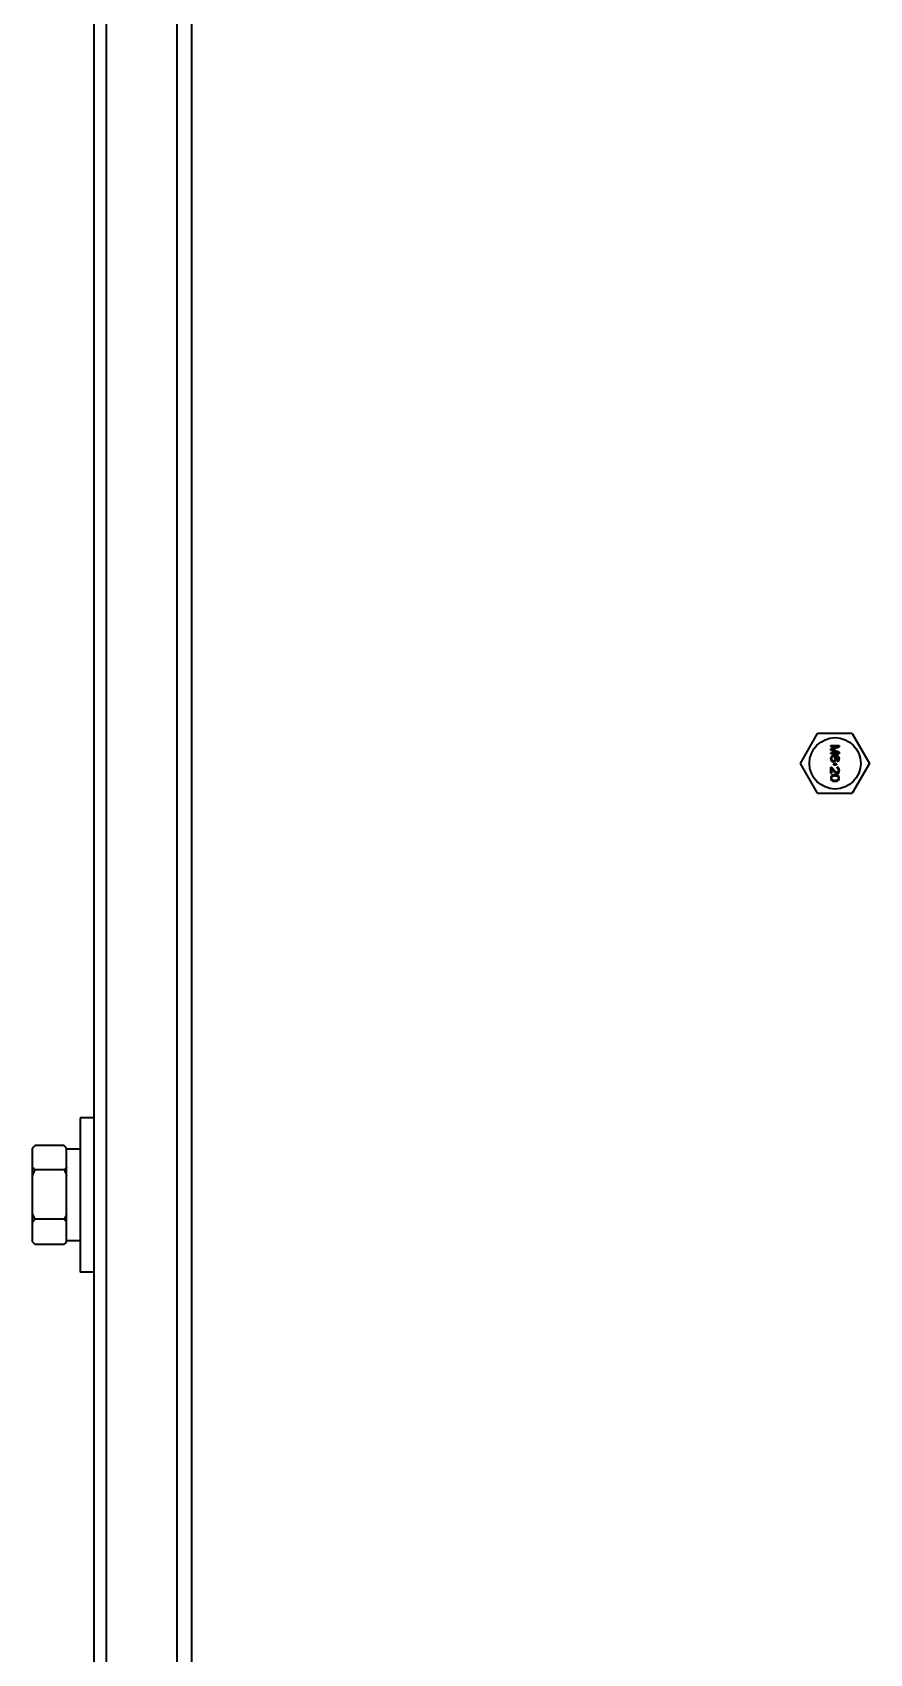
# Model space of a CAD drawing. Header units: millimetres. Extents: x 32496 to 166256, y 3504 to 23939.
# Drawn here: x 143000.6 to 143098.4, y 12424.7 to 12614.1 of the extents above; entities that cross this region are included whole.
import ezdxf

# ---------------------------------------------------------------- set-up
doc = ezdxf.new("R2010")
doc.units = ezdxf.units.MM
doc.layers.get('0').update_dxf_attribs({"lineweight": 35})

# ---------------------------------------------------------------- blocks, each defined once
blk = doc.blocks.new('8-1250')
at = {"linetype": 'Continuous'}
for p, q in [((-5578.83, -34566.29), (-5578.83, -32553.29)), ((-5577.13, -32553.29), (-5577.13, -34566.29)), ((-5587.13, -33570.79), (-5587.13, -34566.29)), ((-5588.53, -34425.64), (-5588.53, -34180.91)), ((-5506, -34377.85), (-5503.98, -34374.35)), ((-5499.93, -34374.35), (-5503.98, -34374.35)), ((-5502.45, -34375.87), (-5502.45, -34375.75)), ((-5502.45, -34375.75), (-5501.45, -34375.75)), ((-5501.67, -34375.87), (-5502.45, -34375.87)), ((-5501.67, -34375.87), (-5502.45, -34376.17)), ((-5502.35, -34376.25), (-5501.45, -34375.94)), ((-5501.45, -34375.75), (-5501.45, -34375.94)), ((-5499.93, -34374.35), (-5497.91, -34377.85)), ((-5503.98, -34381.35), (-5506, -34377.85)), ((-5502.45, -34376.33), (-5502.45, -34376.17)), ((-5502.45, -34376.33), (-5501.67, -34376.62)), ((-5502.45, -34376.75), (-5502.45, -34376.62)), ((-5502.45, -34376.62), (-5501.67, -34376.62)), ((-5501.45, -34376.75), (-5502.45, -34376.75)), ((-5502.43, -34377.14), (-5502.45, -34377.25)), ((-5502.45, -34377.35), (-5502.45, -34377.25)), ((-5502.45, -34377.35), (-5502.43, -34377.46)), ((-5502.37, -34377.04), (-5502.43, -34377.14)), ((-5502.43, -34377.46), (-5502.37, -34377.56)), ((-5502.28, -34376.98), (-5502.37, -34377.04)), ((-5502.37, -34377.56), (-5502.28, -34377.62)), ((-5501.45, -34376.56), (-5502.35, -34376.25)), ((-5502.35, -34377.23), (-5502.33, -34377.17)), ((-5502.35, -34377.23), (-5502.35, -34377.37)), ((-5502.33, -34377.44), (-5502.35, -34377.37)), ((-5502.33, -34377.17), (-5502.28, -34377.1)), ((-5502.28, -34377.5), (-5502.33, -34377.44)), ((-5502.18, -34376.94), (-5502.28, -34376.98)), ((-5502.28, -34377.1), (-5502.22, -34377.06)), ((-5502.22, -34377.54), (-5502.28, -34377.5)), ((-5502.28, -34377.62), (-5502.18, -34377.67)), ((-5502.22, -34377.06), (-5502.16, -34377.04)), ((-5502.16, -34377.56), (-5502.22, -34377.54)), ((-5502.03, -34376.92), (-5502.18, -34376.94)), ((-5502.07, -34377.67), (-5502.18, -34377.67)), ((-5502.09, -34377.04), (-5502.16, -34377.04)), ((-5502.16, -34377.56), (-5502.09, -34377.56)), ((-5502.09, -34377.04), (-5502.03, -34377.06)), ((-5502.03, -34377.54), (-5502.09, -34377.56)), ((-5502.07, -34377.83), (-5502.09, -34377.85)), ((-5502.09, -34377.85), (-5501.99, -34377.96)), ((-5502.07, -34377.67), (-5501.97, -34377.62)), ((-5501.94, -34377.96), (-5502.07, -34377.83)), ((-5502.03, -34376.92), (-5501.88, -34376.92)), ((-5502.03, -34377.06), (-5501.99, -34377.1)), ((-5501.99, -34377.5), (-5502.03, -34377.54)), ((-5501.99, -34377.1), (-5501.94, -34377.17)), ((-5501.94, -34377.44), (-5501.99, -34377.5)), ((-5501.97, -34377.62), (-5501.9, -34377.56)), ((-5501.94, -34377.17), (-5501.92, -34377.23)), ((-5501.92, -34377.37), (-5501.94, -34377.44)), ((-5501.82, -34377.83), (-5501.94, -34377.96)), ((-5501.84, -34377.14), (-5501.92, -34377.02)), ((-5501.88, -34377.02), (-5501.92, -34377.02)), ((-5501.92, -34377.37), (-5501.92, -34377.23)), ((-5501.9, -34377.56), (-5501.84, -34377.46)), ((-5501.9, -34377.96), (-5501.8, -34377.85)), ((-5501.73, -34376.94), (-5501.88, -34376.92)), ((-5501.88, -34377.02), (-5501.75, -34377.04)), ((-5501.82, -34377.25), (-5501.84, -34377.14)), ((-5501.84, -34377.46), (-5501.82, -34377.35)), ((-5501.82, -34377.25), (-5501.82, -34377.35)), ((-5501.8, -34377.85), (-5501.82, -34377.83)), ((-5501.75, -34377.04), (-5501.69, -34377.06)), ((-5501.62, -34376.98), (-5501.73, -34376.94)), ((-5501.69, -34377.06), (-5501.62, -34377.1)), ((-5501.62, -34377.48), (-5501.69, -34377.52)), ((-5501.69, -34377.62), (-5501.69, -34377.52)), ((-5501.69, -34377.62), (-5501.62, -34377.6)), ((-5501.54, -34377.04), (-5501.62, -34376.98)), ((-5501.62, -34377.1), (-5501.58, -34377.17)), ((-5501.58, -34377.42), (-5501.62, -34377.48)), ((-5501.62, -34377.6), (-5501.54, -34377.54)), ((-5501.58, -34377.17), (-5501.56, -34377.23)), ((-5501.56, -34377.35), (-5501.58, -34377.42)), ((-5501.56, -34377.35), (-5501.56, -34377.23)), ((-5501.48, -34377.14), (-5501.54, -34377.04)), ((-5501.54, -34377.54), (-5501.48, -34377.44)), ((-5501.45, -34377.25), (-5501.48, -34377.14)), ((-5501.48, -34377.44), (-5501.45, -34377.33)), ((-5501.45, -34376.56), (-5501.45, -34376.75)), ((-5501.45, -34377.25), (-5501.45, -34377.33)), ((-5497.91, -34377.85), (-5499.93, -34381.35)), ((-5502.45, -34379.04), (-5502.45, -34378.29)), ((-5502.45, -34378.29), (-5502.35, -34378.29)), ((-5502.35, -34379.04), (-5502.45, -34379.04)), ((-5502.43, -34379.46), (-5502.45, -34379.58)), ((-5502.45, -34379.58), (-5502.43, -34379.71)), ((-5502.37, -34379.35), (-5502.43, -34379.46)), ((-5502.43, -34379.71), (-5502.37, -34379.81)), ((-5502.31, -34379.29), (-5502.37, -34379.35)), ((-5501.82, -34378.87), (-5502.35, -34378.29)), ((-5502.35, -34378.46), (-5502.35, -34379.04)), ((-5502.35, -34378.46), (-5501.88, -34378.98)), ((-5502.35, -34379.58), (-5502.33, -34379.48)), ((-5502.33, -34379.69), (-5502.35, -34379.58)), ((-5502.33, -34379.48), (-5502.28, -34379.42)), ((-5502.28, -34379.75), (-5502.33, -34379.69)), ((-5502.22, -34379.25), (-5502.31, -34379.29)), ((-5502.28, -34379.42), (-5502.16, -34379.33)), ((-5502.16, -34379.83), (-5502.28, -34379.75)), ((-5502.16, -34379.23), (-5502.22, -34379.25)), ((-5502.05, -34379.21), (-5502.16, -34379.23)), ((-5502.16, -34379.33), (-5502.03, -34379.31)), ((-5502.14, -34378), (-5502.14, -34377.96)), ((-5502.14, -34377.96), (-5501.99, -34377.96)), ((-5501.99, -34378), (-5502.14, -34378)), ((-5501.99, -34378), (-5502.09, -34378.1)), ((-5502.09, -34378.1), (-5502.07, -34378.12)), ((-5502.07, -34378.12), (-5501.94, -34378)), ((-5502.05, -34379.21), (-5501.86, -34379.21)), ((-5501.88, -34379.31), (-5502.03, -34379.31)), ((-5501.94, -34378), (-5501.82, -34378.12)), ((-5501.9, -34377.96), (-5501.75, -34377.96)), ((-5501.8, -34378.1), (-5501.9, -34378)), ((-5501.75, -34378), (-5501.9, -34378)), ((-5501.88, -34378.98), (-5501.82, -34379.02)), ((-5501.88, -34379.31), (-5501.75, -34379.33)), ((-5501.75, -34379.23), (-5501.86, -34379.21)), ((-5501.82, -34378.12), (-5501.8, -34378.1)), ((-5501.73, -34378.92), (-5501.82, -34378.87)), ((-5501.82, -34379.02), (-5501.73, -34379.04)), ((-5501.75, -34377.96), (-5501.75, -34378)), ((-5501.69, -34379.25), (-5501.75, -34379.23)), ((-5501.75, -34379.33), (-5501.62, -34379.42)), ((-5501.62, -34379.75), (-5501.75, -34379.83)), ((-5501.73, -34378.92), (-5501.69, -34378.92)), ((-5501.69, -34379.04), (-5501.73, -34379.04)), ((-5501.69, -34378.42), (-5501.69, -34378.31)), ((-5501.6, -34378.33), (-5501.69, -34378.31)), ((-5501.69, -34378.42), (-5501.62, -34378.46)), ((-5501.62, -34378.87), (-5501.69, -34378.92)), ((-5501.69, -34379.04), (-5501.6, -34379.02)), ((-5501.6, -34379.29), (-5501.69, -34379.25)), ((-5501.62, -34378.46), (-5501.58, -34378.52)), ((-5501.58, -34378.81), (-5501.62, -34378.87)), ((-5501.62, -34379.42), (-5501.58, -34379.48)), ((-5501.58, -34379.69), (-5501.62, -34379.75)), ((-5501.52, -34378.42), (-5501.6, -34378.33)), ((-5501.6, -34379.02), (-5501.52, -34378.94)), ((-5501.54, -34379.35), (-5501.6, -34379.29)), ((-5501.58, -34378.52), (-5501.56, -34378.62)), ((-5501.56, -34378.71), (-5501.58, -34378.81)), ((-5501.58, -34379.48), (-5501.56, -34379.58)), ((-5501.56, -34379.58), (-5501.58, -34379.69)), ((-5501.56, -34378.71), (-5501.56, -34378.62)), ((-5501.48, -34379.46), (-5501.54, -34379.35)), ((-5501.54, -34379.81), (-5501.48, -34379.71)), ((-5501.48, -34378.5), (-5501.52, -34378.42)), ((-5501.52, -34378.94), (-5501.48, -34378.85)), ((-5501.45, -34378.64), (-5501.48, -34378.5)), ((-5501.48, -34378.85), (-5501.45, -34378.73)), ((-5501.45, -34379.58), (-5501.48, -34379.46)), ((-5501.48, -34379.71), (-5501.45, -34379.58)), ((-5501.45, -34378.64), (-5501.45, -34378.73)), ((-5503.98, -34381.35), (-5499.93, -34381.35)), ((-5502.37, -34379.81), (-5502.31, -34379.87)), ((-5502.31, -34379.87), (-5502.22, -34379.92)), ((-5502.22, -34379.92), (-5502.16, -34379.94)), ((-5502.03, -34379.85), (-5502.16, -34379.83)), ((-5502.16, -34379.94), (-5502.05, -34379.96)), ((-5501.86, -34379.96), (-5502.05, -34379.96)), ((-5502.03, -34379.85), (-5501.88, -34379.85)), ((-5501.75, -34379.83), (-5501.88, -34379.85)), ((-5501.86, -34379.96), (-5501.75, -34379.94)), ((-5501.75, -34379.94), (-5501.69, -34379.92)), ((-5501.69, -34379.92), (-5501.6, -34379.87)), ((-5501.6, -34379.87), (-5501.54, -34379.81)), ((-5590.13, -34419.29), (-5590.13, -34437.29)), ((-5588.53, -34419.29), (-5590.13, -34419.29)), ((-5595.73, -34422.82), (-5595.46, -34422.54)), ((-5595.73, -34433.76), (-5595.73, -34422.82)), ((-5595.43, -34422.52), (-5595.46, -34422.54)), ((-5592.03, -34422.52), (-5595.43, -34422.52)), ((-5592.03, -34422.52), (-5592, -34422.54)), ((-5591.73, -34422.82), (-5592, -34422.54)), ((-5591.73, -34433.76), (-5591.73, -34422.82)), ((-5590.13, -34422.94), (-5591.73, -34422.94)), ((-5592.03, -34425.36), (-5595.43, -34425.36)), ((-5588.53, -34430.91), (-5588.53, -34425.64)), ((-5592.03, -34431.13), (-5595.43, -34431.13)), ((-5588.53, -34566.29), (-5588.53, -34430.91)), ((-5595.73, -34433.76), (-5595.46, -34434.03)), ((-5592.03, -34434.06), (-5595.43, -34434.06)), ((-5591.73, -34433.76), (-5592, -34434.03)), ((-5590.13, -34433.64), (-5591.73, -34433.64)), ((-5588.53, -34437.29), (-5590.13, -34437.29))]:
    blk.add_line(p, q, dxfattribs=at)
blk.add_circle((-5501.95, -34377.85), 3, dxfattribs=at)
for centre, radius, start, end in [((-5592.91, -34431.47), 3.61, 218.7103, 219.1339), ((-5591.59, -34430.28), 5.39, 224.1246, 224.5652), ((-5595.86, -34430.28), 5.38, 315.4348, 315.8754), ((-5594.54, -34431.47), 3.61, 320.8641, 321.2897)]:
    blk.add_arc(centre, radius, start, end, dxfattribs=at)
for points, knots in [([(-5595.46, -34422.54), (-5595.48, -34422.57), (-5595.57, -34422.66), (-5595.66, -34422.76), (-5595.73, -34422.84)], [0, 0, 0, 0, 0.255063, 1, 1, 1, 1]), ([(-5592, -34422.54), (-5591.97, -34422.57), (-5591.88, -34422.66), (-5591.79, -34422.76), (-5591.73, -34422.84)], [0, 0, 0, 0, 0.255062, 1, 1, 1, 1]), ([(-5595.73, -34425.03), (-5595.7, -34425.06), (-5595.61, -34425.17), (-5595.51, -34425.28), (-5595.43, -34425.36)], [0, 0, 0, 0, 0.244408, 1, 1, 1, 1]), ([(-5591.73, -34425.03), (-5591.75, -34425.06), (-5591.85, -34425.17), (-5591.95, -34425.28), (-5592.03, -34425.36)], [0, 0, 0, 0, 0.244408, 1, 1, 1, 1]), ([(-5595.43, -34431.13), (-5595.45, -34431.16), (-5595.56, -34431.27), (-5595.66, -34431.38), (-5595.73, -34431.47)], [0, 0, 0, 0, 0.255212, 1, 1, 1, 1]), ([(-5592.03, -34431.13), (-5592, -34431.16), (-5591.9, -34431.27), (-5591.8, -34431.38), (-5591.73, -34431.47)], [0, 0, 0, 0, 0.255211, 1, 1, 1, 1]), ([(-5595.71, -34433.75), (-5595.69, -34433.77), (-5595.61, -34433.87), (-5595.52, -34433.96), (-5595.46, -34434.03)], [0, 0, 0, 0, 0.245496, 1, 1, 1, 1]), ([(-5591.74, -34433.75), (-5591.76, -34433.77), (-5591.85, -34433.87), (-5591.93, -34433.96), (-5592, -34434.03)], [0, 0, 0, 0, 0.245497, 1, 1, 1, 1])]:
    blk.add_open_spline(points, degree=3, knots=knots, dxfattribs=at)
for points in [[(-5595.43, -34425.36), (-5595.54, -34425.57), (-5595.64, -34425.79), (-5595.73, -34426.02)], [(-5592.03, -34425.36), (-5591.92, -34425.57), (-5591.82, -34425.79), (-5591.73, -34426.02)], [(-5595.73, -34430.47), (-5595.64, -34430.7), (-5595.54, -34430.92), (-5595.43, -34431.13)], [(-5591.73, -34430.47), (-5591.82, -34430.7), (-5591.92, -34430.92), (-5592.03, -34431.13)]]:
    blk.add_open_spline(points, degree=3, dxfattribs=at)

msp = doc.modelspace()

# ---------------------------------------------------------------- block references
at = {"color": 6}
msp.add_blockref('8-1250', (148596.331, 46906.597), dxfattribs=at)

doc.saveas('drawing.dxf')
